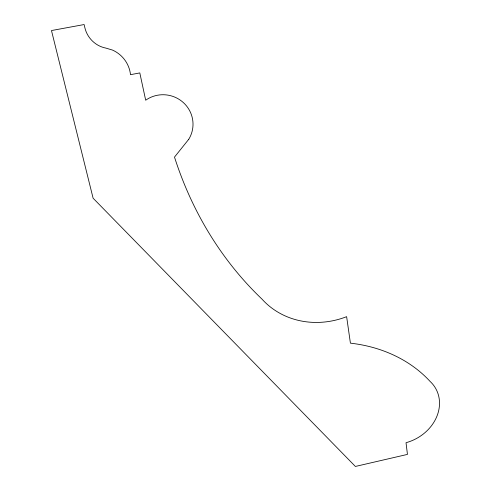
<?xml version="1.0" encoding="UTF-8"?>
<svg xmlns="http://www.w3.org/2000/svg" width="491" height="491" viewBox="0 0 491 491"><rect width="100%" height="100%" fill="white"/><g stroke="black" fill="none" stroke-linecap="round" stroke-linejoin="round"><path stroke-width="0.74" d="M188.747 139.291L174.495 157.102A411.268 354.422 -61.3 0 0 261.998 299.129A79.235 72.527 -30.9 0 0 346.628 316.67L350.414 343.16A144.053 119.872 -20.8 0 1 429.987 381.317A40.968 34.438 -27.7 0 1 437.07 415.865A40.968 34.438 -27.7 0 1 406.02 442.704L407.45 454.402L355.386 466.45L93.112 198.211L51.475 30.552L84.114 24.55L84.839 27.619A26.078 24.857 52.4 0 0 105.995 48.118L112.549 50.094A29.669 28.453 38.2 0 1 130.489 74.681L139.806 72.92L145.686 100.219A29.791 29.215 13.2 0 1 183.346 102.576A29.791 29.215 13.2 0 1 188.747 139.291"/></g></svg>
